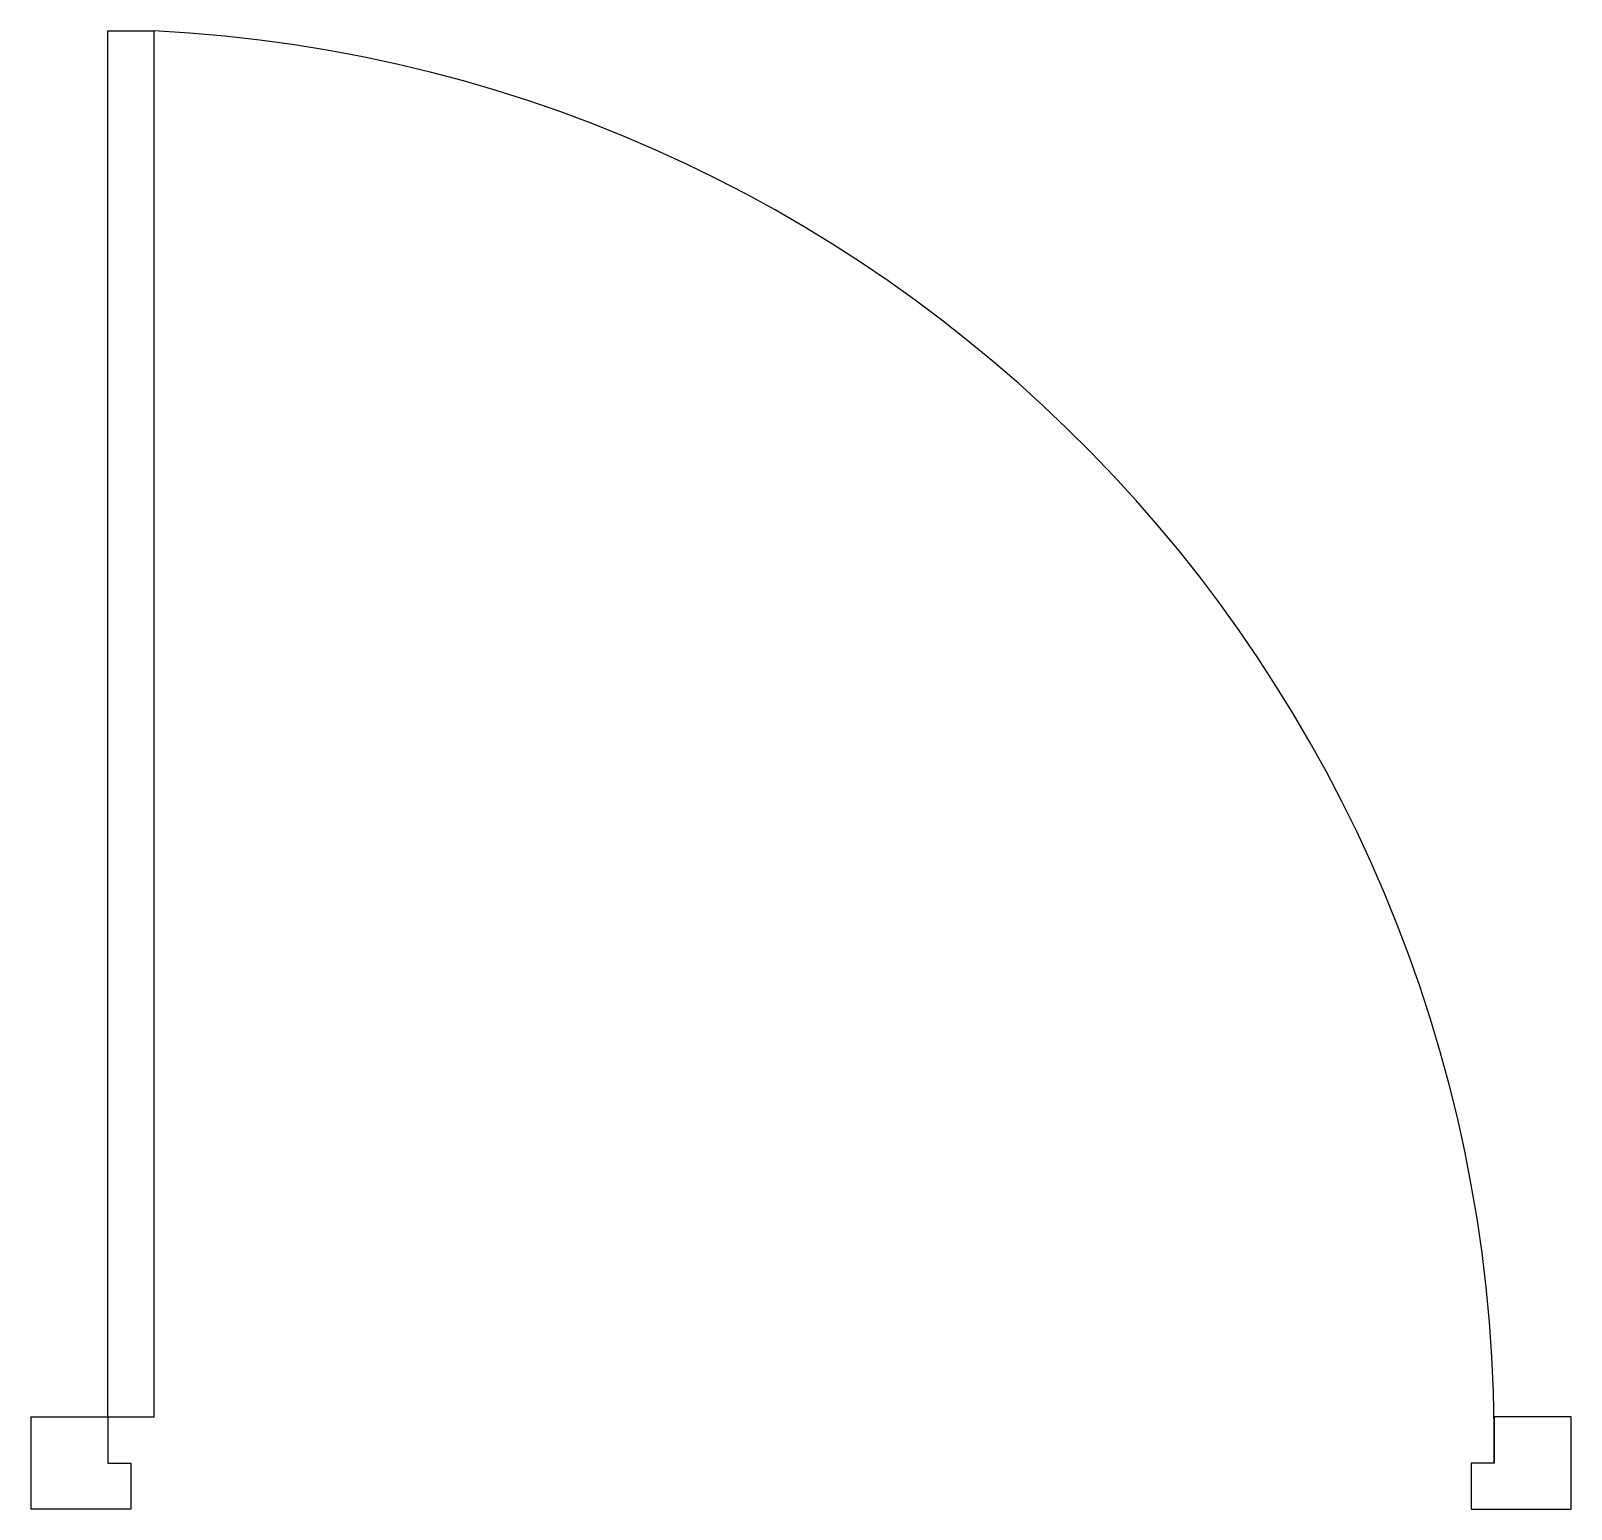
# Model space of a CAD drawing. Header units: inches. Extents: x 3.534 to 4.534, y 3.225 to 4.185.
import ezdxf

# ---------------------------------------------------------------- set-up
doc = ezdxf.new("R2010")
doc.units = ezdxf.units.IN
doc.header["$MEASUREMENT"] = 0

msp = doc.modelspace()

# ---------------------------------------------------------------- linework, layer by layer
for p, q in [((3.5842, 3.28512), (3.5842, 4.18512)), ((3.5842, 4.18512), (3.6142, 4.18512)), ((3.6142, 3.28512), (3.6142, 4.18512)), ((3.5342, 3.28512), (3.6142, 3.28512)), ((3.5342, 3.28512), (3.5342, 3.22512)), ((3.5842, 3.28512), (3.5842, 3.25512)), ((4.4842, 3.28512), (4.4842, 3.25512)), ((4.5342, 3.28512), (4.4842, 3.28512)), ((4.5342, 3.22512), (4.5342, 3.28512)), ((3.5842, 3.25512), (3.5992, 3.25512)), ((3.5992, 3.25512), (3.5992, 3.22512)), ((4.4842, 3.25512), (4.4692, 3.25512)), ((4.4692, 3.25512), (4.4692, 3.22512)), ((3.5992, 3.22512), (3.5342, 3.22512)), ((4.4692, 3.22512), (4.5342, 3.22512))]:
    msp.add_line(p, q)
msp.add_arc((3.56816, 3.27012), 0.91616, 359.06187, 87.11983)

doc.saveas('drawing.dxf')
